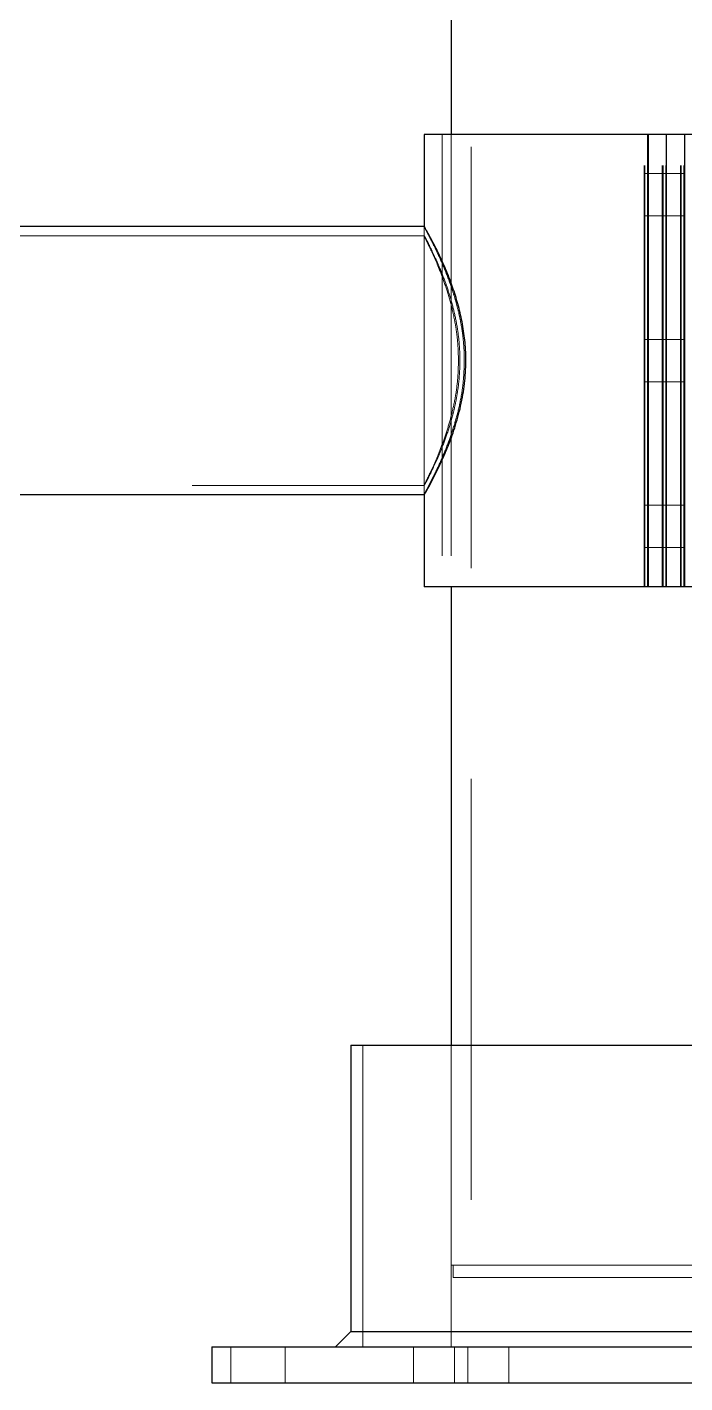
# Model space of a CAD drawing. Header units: millimetres. Extents: x 122 to 2816, y -707 to 556.
# Drawn here: x 666.137 to 668.119, y 291.407 to 295.494 of the extents above; entities that cross this region are included whole.
import ezdxf

# ---------------------------------------------------------------- set-up
doc = ezdxf.new("R2010")
doc.units = ezdxf.units.MM
doc.linetypes.add('HIDDEN', pattern=[1.905, 1.27, -0.635])

msp = doc.modelspace()

# ---------------------------------------------------------------- linework, layer by layer
at = {"color": 7, "linetype": 'HIDDEN', "lineweight": 18}
for p, q in [((667.474589, 298.942928), (667.474589, 291.76111)), ((667.387771, 295.170201), (667.387771, 293.806565)), ((667.415044, 295.170201), (667.415044, 293.806565)), ((667.996349, 293.806565), (667.996349, 295.170201)), ((667.998646, 293.806565), (667.998646, 295.170201)), ((668.050893, 293.806565), (668.050893, 295.170201)), ((668.053491, 293.806565), (668.053491, 295.170201)), ((668.061143, 293.806565), (668.061143, 295.170201)), ((668.105438, 293.806565), (668.105438, 295.170201)), ((668.107735, 293.806565), (668.107735, 295.170201)), ((668.115987, 293.806565), (668.115987, 295.170201)), ((668.008157, 295.052019), (667.997388, 295.052019)), ((668.062701, 295.052019), (668.008157, 295.052019)), ((668.117246, 295.052019), (668.062701, 295.052019)), ((667.997388, 294.924747), (668.008157, 294.924747)), ((668.008157, 294.924747), (668.062701, 294.924747)), ((668.062701, 294.924747), (668.117246, 294.924747)), ((667.333226, 294.892474), (667.333226, 294.084292)), ((667.333226, 294.892474), (667.333226, 294.863666)), ((667.333352, 294.892474), (667.333238, 294.892474)), ((667.333699, 294.864747), (664.72925, 294.864747)), ((668.008157, 294.552019), (667.997388, 294.552019)), ((668.062701, 294.552019), (668.008157, 294.552019)), ((668.117246, 294.552019), (668.062701, 294.552019)), ((667.997388, 294.424747), (668.008157, 294.424747)), ((668.008157, 294.424747), (668.062701, 294.424747)), ((668.062701, 294.424747), (668.117246, 294.424747)), ((664.72925, 294.112019), (667.333855, 294.112019)), ((667.333226, 294.113335), (667.333226, 294.084292)), ((667.333238, 294.084292), (667.333444, 294.084292)), ((668.008157, 294.052019), (667.997388, 294.052019)), ((668.062701, 294.052019), (668.008157, 294.052019)), ((668.117246, 294.052019), (668.062701, 294.052019)), ((667.997388, 293.924747), (668.008157, 293.924747)), ((668.008157, 293.924747), (668.062701, 293.924747)), ((668.062701, 293.924747), (668.117246, 293.924747)), ((667.148226, 292.424747), (667.148226, 291.515656)), ((667.148226, 292.424747), (667.148226, 291.515656)), ((667.415044, 292.424747), (667.415044, 291.76111)), ((667.415044, 292.424747), (667.415044, 291.515656)), ((667.415044, 291.76111), (668.699589, 291.76111)), ((667.420953, 291.76111), (667.420953, 291.724747)), ((667.420953, 291.724747), (668.69368, 291.724747)), ((666.750274, 291.515656), (666.750274, 291.406565)), ((666.913911, 291.406565), (666.913911, 291.515656)), ((667.3015, 291.515656), (667.3015, 291.406565)), ((667.424273, 291.515656), (667.424273, 291.406565)), ((667.465136, 291.406565), (667.465136, 291.515656)), ((667.587909, 291.406565), (667.587909, 291.515656))]:
    msp.add_line(p, q, dxfattribs=at)
at = {"color": 7, "linetype": 'Continuous', "lineweight": 25}
for p, q in [((667.415044, 296.079292), (667.415044, 295.170201)), ((667.333226, 295.170201), (667.333226, 294.892474)), ((668.006898, 295.170201), (667.333226, 295.170201)), ((668.006898, 293.806565), (668.006898, 295.170201)), ((668.009196, 295.170201), (668.006898, 295.170201)), ((668.009196, 293.806565), (668.009196, 295.170201)), ((668.06374, 295.170201), (668.009196, 295.170201)), ((668.06374, 293.806565), (668.06374, 295.170201)), ((668.118285, 295.170201), (668.06374, 295.170201)), ((668.118285, 293.806565), (668.118285, 295.170201)), ((668.781408, 295.170201), (668.118285, 295.170201)), ((667.333238, 294.892474), (664.823613, 294.892474)), ((664.823613, 294.084292), (667.333238, 294.084292)), ((667.333226, 294.084292), (667.333226, 293.806565)), ((668.006898, 293.806565), (667.333226, 293.806565)), ((667.415044, 293.806565), (667.415044, 292.424747)), ((668.009196, 293.806565), (668.006898, 293.806565)), ((668.06374, 293.806565), (668.009196, 293.806565)), ((668.118285, 293.806565), (668.06374, 293.806565)), ((668.781408, 293.806565), (668.118285, 293.806565)), ((667.111862, 292.424747), (667.111862, 291.56111)), ((667.111862, 292.424747), (669.002771, 292.424747)), ((667.111862, 291.56111), (667.066408, 291.515656)), ((667.111862, 291.56111), (669.002771, 291.56111)), ((666.69368, 291.515656), (666.69368, 291.406565)), ((666.69368, 291.515656), (669.420953, 291.515656)), ((666.69368, 291.406565), (669.420953, 291.406565))]:
    msp.add_line(p, q, dxfattribs=at)
at = {"color": 7, "linetype": 'HIDDEN', "lineweight": 18, "flags": 128}
for points in [[(667.997024, 294.988383), (667.997033, 294.974223), (667.99706, 294.960772), (667.997103, 294.948706), (667.997161, 294.93863), (667.99723, 294.931049), (667.997307, 294.926342), (667.997388, 294.924747), (667.997469, 294.926342), (667.997545, 294.931049), (667.997614, 294.93863), (667.997672, 294.948706), (667.997715, 294.960772), (667.997742, 294.974223), (667.997751, 294.988383), (667.997742, 295.002543), (667.997715, 295.015994), (667.997672, 295.02806), (667.997614, 295.038136), (667.997545, 295.045717), (667.997469, 295.050424), (667.997388, 295.052019), (667.997307, 295.050424), (667.99723, 295.045717), (667.997161, 295.038136), (667.997103, 295.02806), (667.99706, 295.015994), (667.997033, 295.002543), (667.997024, 294.988383)], [(668.051569, 294.988383), (668.051578, 294.974223), (668.051605, 294.960772), (668.051648, 294.948706), (668.051706, 294.93863), (668.051775, 294.931049), (668.051851, 294.926342), (668.051932, 294.924747), (668.052013, 294.926342), (668.05209, 294.931049), (668.052159, 294.93863), (668.052217, 294.948706), (668.05226, 294.960772), (668.052287, 294.974223), (668.052296, 294.988383), (668.052287, 295.002543), (668.05226, 295.015994), (668.052217, 295.02806), (668.052159, 295.038136), (668.05209, 295.045717), (668.052013, 295.050424), (668.051932, 295.052019), (668.051851, 295.050424), (668.051775, 295.045717), (668.051706, 295.038136), (668.051648, 295.02806), (668.051605, 295.015994), (668.051578, 295.002543), (668.051569, 294.988383)], [(668.051932, 294.924747), (668.051851, 294.926342), (668.051775, 294.931049), (668.051706, 294.93863), (668.051648, 294.948706), (668.051605, 294.960772), (668.051578, 294.974223), (668.051569, 294.988383), (668.051578, 295.002543), (668.051605, 295.015994), (668.051648, 295.02806), (668.051706, 295.038136), (668.051775, 295.045717), (668.051851, 295.050424), (668.051932, 295.052019), (668.052013, 295.050424), (668.05209, 295.045717), (668.052159, 295.038136), (668.052217, 295.02806), (668.05226, 295.015994), (668.052287, 295.002543), (668.052296, 294.988383), (668.052287, 294.974223), (668.05226, 294.960772), (668.052217, 294.948706), (668.052159, 294.93863), (668.05209, 294.931049), (668.052013, 294.926342), (668.051932, 294.924747)], [(668.062701, 294.924747), (668.062782, 294.926342), (668.062859, 294.931049), (668.062928, 294.93863), (668.062985, 294.948706), (668.063029, 294.960772), (668.063056, 294.974223), (668.063065, 294.988383), (668.063056, 295.002543), (668.063029, 295.015994), (668.062985, 295.02806), (668.062928, 295.038136), (668.062859, 295.045717), (668.062782, 295.050424), (668.062701, 295.052019), (668.06262, 295.050424), (668.062543, 295.045717), (668.062474, 295.038136), (668.062417, 295.02806), (668.062373, 295.015994), (668.062347, 295.002543), (668.062337, 294.988383), (668.062347, 294.974223), (668.062373, 294.960772), (668.062417, 294.948706), (668.062474, 294.93863), (668.062543, 294.931049), (668.06262, 294.926342), (668.062701, 294.924747)], [(668.063065, 294.988383), (668.063056, 294.974223), (668.063029, 294.960772), (668.062985, 294.948706), (668.062928, 294.93863), (668.062859, 294.931049), (668.062782, 294.926342), (668.062701, 294.924747), (668.06262, 294.926342), (668.062543, 294.931049), (668.062474, 294.93863), (668.062417, 294.948706), (668.062373, 294.960772), (668.062347, 294.974223), (668.062337, 294.988383), (668.062347, 295.002543), (668.062373, 295.015994), (668.062417, 295.02806), (668.062474, 295.038136), (668.062543, 295.045717), (668.06262, 295.050424), (668.062701, 295.052019), (668.062782, 295.050424), (668.062859, 295.045717), (668.062928, 295.038136), (668.062985, 295.02806), (668.063029, 295.015994), (668.063056, 295.002543), (668.063065, 294.988383)], [(668.10684, 294.988383), (668.106831, 294.974223), (668.106804, 294.960772), (668.106761, 294.948706), (668.106704, 294.93863), (668.106635, 294.931049), (668.106558, 294.926342), (668.106477, 294.924747), (668.106396, 294.926342), (668.106319, 294.931049), (668.10625, 294.93863), (668.106193, 294.948706), (668.106149, 294.960772), (668.106122, 294.974223), (668.106113, 294.988383), (668.106122, 295.002543), (668.106149, 295.015994), (668.106193, 295.02806), (668.10625, 295.038136), (668.106319, 295.045717), (668.106396, 295.050424), (668.106477, 295.052019), (668.106558, 295.050424), (668.106635, 295.045717), (668.106704, 295.038136), (668.106761, 295.02806), (668.106804, 295.015994), (668.106831, 295.002543), (668.10684, 294.988383)], [(668.117609, 294.988383), (668.1176, 294.974223), (668.117573, 294.960772), (668.11753, 294.948706), (668.117472, 294.93863), (668.117403, 294.931049), (668.117327, 294.926342), (668.117246, 294.924747), (668.117165, 294.926342), (668.117088, 294.931049), (668.117019, 294.93863), (668.116961, 294.948706), (668.116918, 294.960772), (668.116891, 294.974223), (668.116882, 294.988383), (668.116891, 295.002543), (668.116918, 295.015994), (668.116961, 295.02806), (668.117019, 295.038136), (668.117088, 295.045717), (668.117165, 295.050424), (668.117246, 295.052019), (668.117327, 295.050424), (668.117403, 295.045717), (668.117472, 295.038136), (668.11753, 295.02806), (668.117573, 295.015994), (668.1176, 295.002543), (668.117609, 294.988383)], [(667.997024, 294.488383), (667.997033, 294.474223), (667.99706, 294.460772), (667.997103, 294.448706), (667.997161, 294.43863), (667.99723, 294.431049), (667.997307, 294.426342), (667.997388, 294.424747), (667.997469, 294.426342), (667.997545, 294.431049), (667.997614, 294.43863), (667.997672, 294.448706), (667.997715, 294.460772), (667.997742, 294.474223), (667.997751, 294.488383), (667.997742, 294.502543), (667.997715, 294.515994), (667.997672, 294.52806), (667.997614, 294.538136), (667.997545, 294.545717), (667.997469, 294.550424), (667.997388, 294.552019), (667.997307, 294.550424), (667.99723, 294.545717), (667.997161, 294.538136), (667.997103, 294.52806), (667.99706, 294.515994), (667.997033, 294.502543), (667.997024, 294.488383)], [(668.051569, 294.488383), (668.051578, 294.474223), (668.051605, 294.460772), (668.051648, 294.448706), (668.051706, 294.43863), (668.051775, 294.431049), (668.051851, 294.426342), (668.051932, 294.424747), (668.052013, 294.426342), (668.05209, 294.431049), (668.052159, 294.43863), (668.052217, 294.448706), (668.05226, 294.460772), (668.052287, 294.474223), (668.052296, 294.488383), (668.052287, 294.502543), (668.05226, 294.515994), (668.052217, 294.52806), (668.052159, 294.538136), (668.05209, 294.545717), (668.052013, 294.550424), (668.051932, 294.552019), (668.051851, 294.550424), (668.051775, 294.545717), (668.051706, 294.538136), (668.051648, 294.52806), (668.051605, 294.515994), (668.051578, 294.502543), (668.051569, 294.488383)], [(668.051932, 294.424747), (668.051851, 294.426342), (668.051775, 294.431049), (668.051706, 294.43863), (668.051648, 294.448706), (668.051605, 294.460772), (668.051578, 294.474223), (668.051569, 294.488383), (668.051578, 294.502543), (668.051605, 294.515994), (668.051648, 294.52806), (668.051706, 294.538136), (668.051775, 294.545717), (668.051851, 294.550424), (668.051932, 294.552019), (668.052013, 294.550424), (668.05209, 294.545717), (668.052159, 294.538136), (668.052217, 294.52806), (668.05226, 294.515994), (668.052287, 294.502543), (668.052296, 294.488383), (668.052287, 294.474223), (668.05226, 294.460772), (668.052217, 294.448706), (668.052159, 294.43863), (668.05209, 294.431049), (668.052013, 294.426342), (668.051932, 294.424747)], [(668.062701, 294.424747), (668.062782, 294.426342), (668.062859, 294.431049), (668.062928, 294.43863), (668.062985, 294.448706), (668.063029, 294.460772), (668.063056, 294.474223), (668.063065, 294.488383), (668.063056, 294.502543), (668.063029, 294.515994), (668.062985, 294.52806), (668.062928, 294.538136), (668.062859, 294.545717), (668.062782, 294.550424), (668.062701, 294.552019), (668.06262, 294.550424), (668.062543, 294.545717), (668.062474, 294.538136), (668.062417, 294.52806), (668.062373, 294.515994), (668.062347, 294.502543), (668.062337, 294.488383), (668.062347, 294.474223), (668.062373, 294.460772), (668.062417, 294.448706), (668.062474, 294.43863), (668.062543, 294.431049), (668.06262, 294.426342), (668.062701, 294.424747)], [(668.063065, 294.488383), (668.063056, 294.474223), (668.063029, 294.460772), (668.062985, 294.448706), (668.062928, 294.43863), (668.062859, 294.431049), (668.062782, 294.426342), (668.062701, 294.424747), (668.06262, 294.426342), (668.062543, 294.431049), (668.062474, 294.43863), (668.062417, 294.448706), (668.062373, 294.460772), (668.062347, 294.474223), (668.062337, 294.488383), (668.062347, 294.502543), (668.062373, 294.515994), (668.062417, 294.52806), (668.062474, 294.538136), (668.062543, 294.545717), (668.06262, 294.550424), (668.062701, 294.552019), (668.062782, 294.550424), (668.062859, 294.545717), (668.062928, 294.538136), (668.062985, 294.52806), (668.063029, 294.515994), (668.063056, 294.502543), (668.063065, 294.488383)], [(668.10684, 294.488383), (668.106831, 294.474223), (668.106804, 294.460772), (668.106761, 294.448706), (668.106704, 294.43863), (668.106635, 294.431049), (668.106558, 294.426342), (668.106477, 294.424747), (668.106396, 294.426342), (668.106319, 294.431049), (668.10625, 294.43863), (668.106193, 294.448706), (668.106149, 294.460772), (668.106122, 294.474223), (668.106113, 294.488383), (668.106122, 294.502543), (668.106149, 294.515994), (668.106193, 294.52806), (668.10625, 294.538136), (668.106319, 294.545717), (668.106396, 294.550424), (668.106477, 294.552019), (668.106558, 294.550424), (668.106635, 294.545717), (668.106704, 294.538136), (668.106761, 294.52806), (668.106804, 294.515994), (668.106831, 294.502543), (668.10684, 294.488383)], [(668.117609, 294.488383), (668.1176, 294.474223), (668.117573, 294.460772), (668.11753, 294.448706), (668.117472, 294.43863), (668.117403, 294.431049), (668.117327, 294.426342), (668.117246, 294.424747), (668.117165, 294.426342), (668.117088, 294.431049), (668.117019, 294.43863), (668.116961, 294.448706), (668.116918, 294.460772), (668.116891, 294.474223), (668.116882, 294.488383), (668.116891, 294.502543), (668.116918, 294.515994), (668.116961, 294.52806), (668.117019, 294.538136), (668.117088, 294.545717), (668.117165, 294.550424), (668.117246, 294.552019), (668.117327, 294.550424), (668.117403, 294.545717), (668.117472, 294.538136), (668.11753, 294.52806), (668.117573, 294.515994), (668.1176, 294.502543), (668.117609, 294.488383)], [(667.997024, 293.988383), (667.997033, 293.974223), (667.99706, 293.960772), (667.997103, 293.948706), (667.997161, 293.93863), (667.99723, 293.931049), (667.997307, 293.926342), (667.997388, 293.924747), (667.997469, 293.926342), (667.997545, 293.931049), (667.997614, 293.93863), (667.997672, 293.948706), (667.997715, 293.960772), (667.997742, 293.974223), (667.997751, 293.988383), (667.997742, 294.002543), (667.997715, 294.015994), (667.997672, 294.02806), (667.997614, 294.038136), (667.997545, 294.045717), (667.997469, 294.050424), (667.997388, 294.052019), (667.997307, 294.050424), (667.99723, 294.045717), (667.997161, 294.038136), (667.997103, 294.02806), (667.99706, 294.015994), (667.997033, 294.002543), (667.997024, 293.988383)], [(668.051569, 293.988383), (668.051578, 293.974223), (668.051605, 293.960772), (668.051648, 293.948706), (668.051706, 293.93863), (668.051775, 293.931049), (668.051851, 293.926342), (668.051932, 293.924747), (668.052013, 293.926342), (668.05209, 293.931049), (668.052159, 293.93863), (668.052217, 293.948706), (668.05226, 293.960772), (668.052287, 293.974223), (668.052296, 293.988383), (668.052287, 294.002543), (668.05226, 294.015994), (668.052217, 294.02806), (668.052159, 294.038136), (668.05209, 294.045717), (668.052013, 294.050424), (668.051932, 294.052019), (668.051851, 294.050424), (668.051775, 294.045717), (668.051706, 294.038136), (668.051648, 294.02806), (668.051605, 294.015994), (668.051578, 294.002543), (668.051569, 293.988383)], [(668.051932, 293.924747), (668.051851, 293.926342), (668.051775, 293.931049), (668.051706, 293.93863), (668.051648, 293.948706), (668.051605, 293.960772), (668.051578, 293.974223), (668.051569, 293.988383), (668.051578, 294.002543), (668.051605, 294.015994), (668.051648, 294.02806), (668.051706, 294.038136), (668.051775, 294.045717), (668.051851, 294.050424), (668.051932, 294.052019), (668.052013, 294.050424), (668.05209, 294.045717), (668.052159, 294.038136), (668.052217, 294.02806), (668.05226, 294.015994), (668.052287, 294.002543), (668.052296, 293.988383), (668.052287, 293.974223), (668.05226, 293.960772), (668.052217, 293.948706), (668.052159, 293.93863), (668.05209, 293.931049), (668.052013, 293.926342), (668.051932, 293.924747)], [(668.062701, 293.924747), (668.062782, 293.926342), (668.062859, 293.931049), (668.062928, 293.93863), (668.062985, 293.948706), (668.063029, 293.960772), (668.063056, 293.974223), (668.063065, 293.988383), (668.063056, 294.002543), (668.063029, 294.015994), (668.062985, 294.02806), (668.062928, 294.038136), (668.062859, 294.045717), (668.062782, 294.050424), (668.062701, 294.052019), (668.06262, 294.050424), (668.062543, 294.045717), (668.062474, 294.038136), (668.062417, 294.02806), (668.062373, 294.015994), (668.062347, 294.002543), (668.062337, 293.988383), (668.062347, 293.974223), (668.062373, 293.960772), (668.062417, 293.948706), (668.062474, 293.93863), (668.062543, 293.931049), (668.06262, 293.926342), (668.062701, 293.924747)], [(668.063065, 293.988383), (668.063056, 293.974223), (668.063029, 293.960772), (668.062985, 293.948706), (668.062928, 293.93863), (668.062859, 293.931049), (668.062782, 293.926342), (668.062701, 293.924747), (668.06262, 293.926342), (668.062543, 293.931049), (668.062474, 293.93863), (668.062417, 293.948706), (668.062373, 293.960772), (668.062347, 293.974223), (668.062337, 293.988383), (668.062347, 294.002543), (668.062373, 294.015994), (668.062417, 294.02806), (668.062474, 294.038136), (668.062543, 294.045717), (668.06262, 294.050424), (668.062701, 294.052019), (668.062782, 294.050424), (668.062859, 294.045717), (668.062928, 294.038136), (668.062985, 294.02806), (668.063029, 294.015994), (668.063056, 294.002543), (668.063065, 293.988383)], [(668.10684, 293.988383), (668.106831, 293.974223), (668.106804, 293.960772), (668.106761, 293.948706), (668.106704, 293.93863), (668.106635, 293.931049), (668.106558, 293.926342), (668.106477, 293.924747), (668.106396, 293.926342), (668.106319, 293.931049), (668.10625, 293.93863), (668.106193, 293.948706), (668.106149, 293.960772), (668.106122, 293.974223), (668.106113, 293.988383), (668.106122, 294.002543), (668.106149, 294.015994), (668.106193, 294.02806), (668.10625, 294.038136), (668.106319, 294.045717), (668.106396, 294.050424), (668.106477, 294.052019), (668.106558, 294.050424), (668.106635, 294.045717), (668.106704, 294.038136), (668.106761, 294.02806), (668.106804, 294.015994), (668.106831, 294.002543), (668.10684, 293.988383)], [(668.117609, 293.988383), (668.1176, 293.974223), (668.117573, 293.960772), (668.11753, 293.948706), (668.117472, 293.93863), (668.117403, 293.931049), (668.117327, 293.926342), (668.117246, 293.924747), (668.117165, 293.926342), (668.117088, 293.931049), (668.117019, 293.93863), (668.116961, 293.948706), (668.116918, 293.960772), (668.116891, 293.974223), (668.116882, 293.988383), (668.116891, 294.002543), (668.116918, 294.015994), (668.116961, 294.02806), (668.117019, 294.038136), (668.117088, 294.045717), (668.117165, 294.050424), (668.117246, 294.052019), (668.117327, 294.050424), (668.117403, 294.045717), (668.117472, 294.038136), (668.11753, 294.02806), (668.117573, 294.015994), (668.1176, 294.002543), (668.117609, 293.988383)]]:
    msp.add_lwpolyline(points, dxfattribs=at)
at = {"color": 7, "linetype": 'Continuous', "lineweight": 25, "flags": 128}
for points in [[(668.007793, 294.988383), (668.007802, 294.974223), (668.007829, 294.960772), (668.007872, 294.948706), (668.00793, 294.93863), (668.007999, 294.931049), (668.008076, 294.926342), (668.008157, 294.924747), (668.008237, 294.926342), (668.008314, 294.931049), (668.008383, 294.93863), (668.008441, 294.948706), (668.008484, 294.960772), (668.008511, 294.974223), (668.00852, 294.988383), (668.008511, 295.002543), (668.008484, 295.015994), (668.008441, 295.02806), (668.008383, 295.038136), (668.008314, 295.045717), (668.008237, 295.050424), (668.008157, 295.052019), (668.008076, 295.050424), (668.007999, 295.045717), (668.00793, 295.038136), (668.007872, 295.02806), (668.007829, 295.015994), (668.007802, 295.002543), (668.007793, 294.988383)], [(668.007793, 294.488383), (668.007802, 294.474223), (668.007829, 294.460772), (668.007872, 294.448706), (668.00793, 294.43863), (668.007999, 294.431049), (668.008076, 294.426342), (668.008157, 294.424747), (668.008237, 294.426342), (668.008314, 294.431049), (668.008383, 294.43863), (668.008441, 294.448706), (668.008484, 294.460772), (668.008511, 294.474223), (668.00852, 294.488383), (668.008511, 294.502543), (668.008484, 294.515994), (668.008441, 294.52806), (668.008383, 294.538136), (668.008314, 294.545717), (668.008237, 294.550424), (668.008157, 294.552019), (668.008076, 294.550424), (668.007999, 294.545717), (668.00793, 294.538136), (668.007872, 294.52806), (668.007829, 294.515994), (668.007802, 294.502543), (668.007793, 294.488383)], [(668.007793, 293.988383), (668.007802, 293.974223), (668.007829, 293.960772), (668.007872, 293.948706), (668.00793, 293.93863), (668.007999, 293.931049), (668.008076, 293.926342), (668.008157, 293.924747), (668.008237, 293.926342), (668.008314, 293.931049), (668.008383, 293.93863), (668.008441, 293.948706), (668.008484, 293.960772), (668.008511, 293.974223), (668.00852, 293.988383), (668.008511, 294.002543), (668.008484, 294.015994), (668.008441, 294.02806), (668.008383, 294.038136), (668.008314, 294.045717), (668.008237, 294.050424), (668.008157, 294.052019), (668.008076, 294.050424), (668.007999, 294.045717), (668.00793, 294.038136), (668.007872, 294.02806), (668.007829, 294.015994), (668.007802, 294.002543), (668.007793, 293.988383)]]:
    msp.add_lwpolyline(points, dxfattribs=at)
at = {"color": 7, "linetype": 'HIDDEN', "lineweight": 18}
for points, knots in [([(667.333228, 294.892429), (667.333416, 294.891976), (667.333933, 294.890733), (667.338695, 294.881641), (667.348482, 294.862961), (667.362236, 294.835818), (667.379276, 294.800058), (667.398676, 294.755207), (667.415389, 294.710137), (667.427823, 294.669945), (667.43645, 294.637241), (667.443855, 294.602545), (667.449586, 294.565855), (667.45343, 294.527617), (667.453922, 294.501518), (667.45417, 294.488383)], [0, 0, 0, 0, 0.05265441, 0.14467632, 0.23922232, 0.33442316, 0.43185151, 0.53818815, 0.6472031, 0.70370786, 0.76065775, 0.81914902, 0.87824679, 0.93872343, 1, 1, 1, 1]), ([(667.333897, 294.113335), (667.333721, 294.112906), (667.333147, 294.111503), (667.337261, 294.118915), (667.345315, 294.134166), (667.357253, 294.158068), (667.372018, 294.189804), (667.388948, 294.230025), (667.406703, 294.279015), (667.420334, 294.326298), (667.429419, 294.367915), (667.436396, 294.409365), (667.440398, 294.451671), (667.44114, 294.493477), (667.439789, 294.532803), (667.434904, 294.579403), (667.425021, 294.631597), (667.411746, 294.681299), (667.395795, 294.728773), (667.378341, 294.772604), (667.361181, 294.81062), (667.349077, 294.835157), (667.341507, 294.849825), (667.336193, 294.859787), (667.332917, 294.865672), (667.333614, 294.864042), (667.333774, 294.863666)], [0, 0, 0, 0, 0.0204041, 0.06677687, 0.11446926, 0.16154782, 0.20976219, 0.26155103, 0.31464401, 0.36994978, 0.39843819, 0.42719711, 0.47789124, 0.50409763, 0.53056345, 0.57526069, 0.6211569, 0.66800563, 0.71590849, 0.76914847, 0.8238206, 0.87868118, 0.90697578, 0.93554292, 0.98512663, 1, 1, 1, 1]), ([(667.334568, 294.861649), (667.336096, 294.858481), (667.339194, 294.85206), (667.348861, 294.832102), (667.361537, 294.804735), (667.376975, 294.768901), (667.394035, 294.724522), (667.411016, 294.671667), (667.423112, 294.621727), (667.430335, 294.578772), (667.435311, 294.537823), (667.436096, 294.507294), (667.436583, 294.488383)], [0, 0, 0, 0, 0.1007837, 0.20428882, 0.30930715, 0.41682767, 0.5329239, 0.65209819, 0.77262001, 0.83483495, 0.89768635, 1, 1, 1, 1]), ([(667.45417, 294.488383), (667.453569, 294.468045), (667.452348, 294.426695), (667.442951, 294.367053), (667.429382, 294.31062), (667.412366, 294.257596), (667.393173, 294.208261), (667.376743, 294.171437), (667.364384, 294.14554), (667.355624, 294.127878), (667.347884, 294.112724), (667.339913, 294.097423), (667.334712, 294.087563), (667.333677, 294.085363), (667.333325, 294.084613)], [0, 0, 0, 0, 0.09633038, 0.19585332, 0.29209177, 0.39064616, 0.49695268, 0.60584704, 0.66328667, 0.72116709, 0.78053615, 0.840469, 0.94567598, 1, 1, 1, 1]), ([(667.436583, 294.488383), (667.436063, 294.469176), (667.435008, 294.430139), (667.426861, 294.373771), (667.41504, 294.320385), (667.400239, 294.270495), (667.383616, 294.22439), (667.366588, 294.18329), (667.353739, 294.155103), (667.345213, 294.137128), (667.338378, 294.123019), (667.335886, 294.117842), (667.334291, 294.11453)], [0, 0, 0, 0, 0.10303914, 0.20941447, 0.31237118, 0.41786878, 0.53006157, 0.64506253, 0.76507112, 0.82688155, 0.8892616, 1, 1, 1, 1])]:
    msp.add_open_spline(points, degree=3, knots=knots, dxfattribs=at)
at = {"color": 7, "linetype": 'Continuous', "lineweight": 25}
msp.add_open_spline([(667.333444, 294.084663), (667.333451, 294.084611), (667.33348, 294.084396), (667.337243, 294.090664), (667.346181, 294.106395), (667.359358, 294.130805), (667.375915, 294.163505), (667.395162, 294.205128), (667.412247, 294.247481), (667.425446, 294.285736), (667.434959, 294.317318), (667.443451, 294.35097), (667.450196, 294.385015), (667.455034, 294.418823), (667.458012, 294.452227), (667.459124, 294.486568), (667.458023, 294.52872), (667.452902, 294.578226), (667.442161, 294.633284), (667.427514, 294.685805), (667.409598, 294.73661), (667.389585, 294.784275), (667.372768, 294.819501), (667.360556, 294.843474), (667.352202, 294.859247), (667.344998, 294.872399), (667.337938, 294.884895), (667.333849, 294.891788), (667.333466, 294.892158), (667.333352, 294.892268)], degree=3, knots=[0, 0, 0, 0, 0.01432438, 0.06025099, 0.10749237, 0.15400426, 0.20161944, 0.25326149, 0.30615991, 0.33414813, 0.36234511, 0.39125507, 0.42044285, 0.44605502, 0.4719005, 0.49852889, 0.5254438, 0.56930927, 0.61436412, 0.66016683, 0.70695685, 0.76018991, 0.81480028, 0.84266383, 0.87074929, 0.89958732, 0.92871054, 0.97880925, 1, 1, 1, 1], dxfattribs=at)

doc.saveas('drawing.dxf')
